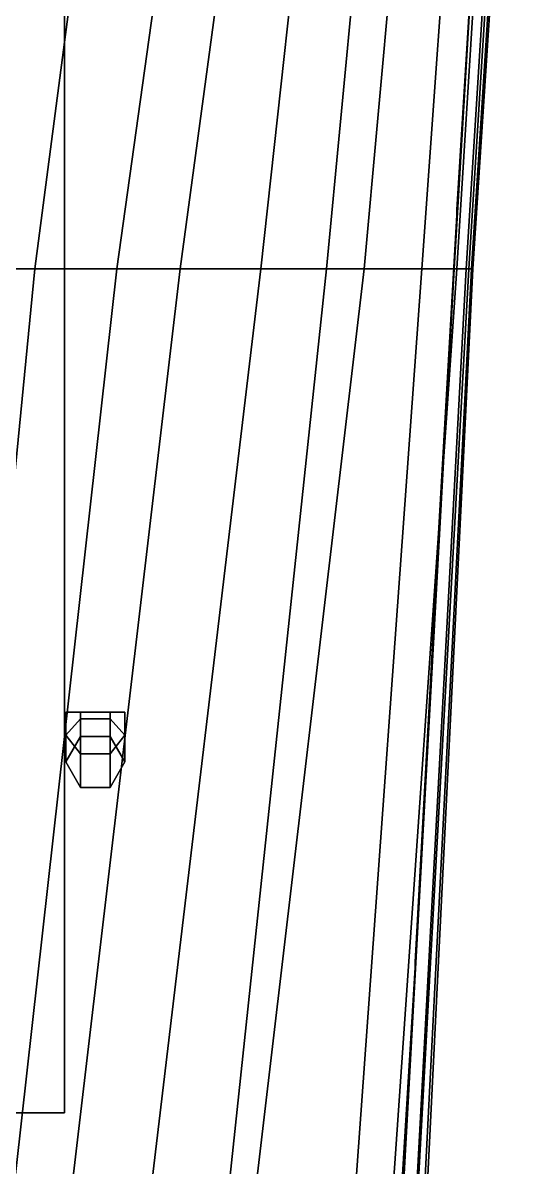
# Model space of a CAD drawing. Header units: millimetres. Extents: x -5 to 5, y -112 to 54.
# Drawn here: x 1.69 to 5.48, y -30.19 to -21.68 of the extents above; entities that cross this region are included whole.
import ezdxf

# ---------------------------------------------------------------- set-up
doc = ezdxf.new("R2010")
doc.units = ezdxf.units.MM
doc.layers.add('railings', color=6, linetype='Continuous')
doc.layers.add('superstructure', color=6, linetype='Continuous')

msp = doc.modelspace()

# ---------------------------------------------------------------- linework, layer by layer
for points in [[(-4.9, -23.51, 2.81), (4.9, -23.51, 2.81), (5.3, -16.78, 2.84), (-5.3, -16.78, 2.84)], [(1.13, -23.51, -2.95), (0.48, -23.51, -3.25), (0.7, -16.78, -3.25), (1.83, -16.78, -2.95)], [(1.78, -23.51, -2.67), (1.13, -23.51, -2.95), (1.83, -16.78, -2.95), (2.66, -16.78, -2.67)], [(2.39, -23.51, -2.39), (1.78, -23.51, -2.67), (2.66, -16.78, -2.67), (3.33, -16.78, -2.39)], [(2.86, -23.51, -2.16), (2.39, -23.51, -2.39), (3.33, -16.78, -2.39), (3.77, -16.78, -2.16)], [(3.46, -23.51, -1.86), (2.86, -23.51, -2.16), (3.77, -16.78, -2.16), (4.2, -16.78, -1.86)], [(3.95, -23.51, -1.53), (3.46, -23.51, -1.86), (4.2, -16.78, -1.86), (4.59, -16.78, -1.62)], [(4.23, -23.51, -1.42), (3.95, -23.51, -1.53), (4.59, -16.78, -1.62), (4.84, -16.78, -1.42)], [(4.66, -23.51, -1.06), (4.23, -23.51, -1.42), (4.84, -16.78, -1.42), (5.14, -16.78, -1.06)], [(4.92, -23.51, -0.61), (4.66, -23.51, -1.06), (5.14, -16.78, -1.06), (5.34, -16.78, -0.61)], [(4.9, -23.51, 2.81), (4.99, -23.51, 1.84), (5.41, -16.78, 1.84), (5.3, -16.78, 2.84)], [(5.01, -23.51, -0.16), (4.92, -23.51, -0.61), (5.34, -16.78, -0.61), (5.43, -16.78, -0.16)], [(4.99, -23.51, 1.84), (5.03, -23.51, 1.22), (5.46, -16.78, 1.22), (5.41, -16.78, 1.84)], [(5.04, -23.51, 0.29), (5.01, -23.51, -0.16), (5.43, -16.78, -0.16), (5.48, -16.78, 0.29)], [(5.03, -23.51, 1.22), (5.04, -23.51, 0.74), (5.48, -16.78, 0.74), (5.46, -16.78, 1.22)], [(5.04, -23.51, 0.74), (5.04, -23.51, 0.29), (5.48, -16.78, 0.29), (5.48, -16.78, 0.74)], [(-4.51, -30.56, 2.81), (4.51, -30.56, 2.81), (4.9, -23.51, 2.81), (-4.9, -23.51, 2.81)], [(1.09, -30.56, -2.67), (0.66, -30.56, -2.95), (1.13, -23.51, -2.95), (1.78, -23.51, -2.67)], [(1.6, -30.56, -2.39), (1.09, -30.56, -2.67), (1.78, -23.51, -2.67), (2.39, -23.51, -2.39)], [(2.03, -30.56, -2.16), (1.6, -30.56, -2.39), (2.39, -23.51, -2.39), (2.86, -23.51, -2.16)], [(2.62, -30.56, -1.86), (2.03, -30.56, -2.16), (2.86, -23.51, -2.16), (3.46, -23.51, -1.86)], [(3.2, -30.56, -1.53), (2.62, -30.56, -1.86), (3.46, -23.51, -1.86), (3.95, -23.51, -1.53)], [(3.4, -30.56, -1.42), (3.2, -30.56, -1.53), (3.95, -23.51, -1.53), (4.23, -23.51, -1.42)], [(4.15, -30.56, -0.92), (3.4, -30.56, -1.42), (4.23, -23.51, -1.42), (4.66, -23.51, -1.06)], [(4.43, -30.56, -0.61), (4.15, -30.56, -0.92), (4.66, -23.51, -1.06), (4.92, -23.51, -0.61)], [(4.62, -30.56, -0.16), (4.43, -30.56, -0.61), (4.92, -23.51, -0.61), (5.01, -23.51, -0.16)], [(4.51, -30.56, 2.81), (4.61, -30.56, 1.84), (4.99, -23.51, 1.84), (4.9, -23.51, 2.81)], [(4.61, -30.56, 1.84), (4.67, -30.56, 1.22), (5.03, -23.51, 1.22), (4.99, -23.51, 1.84)], [(4.69, -30.56, 0.29), (4.62, -30.56, -0.16), (5.01, -23.51, -0.16), (5.04, -23.51, 0.29)], [(4.67, -30.56, 1.22), (4.69, -30.56, 0.74), (5.04, -23.51, 0.74), (5.03, -23.51, 1.22)], [(4.69, -30.56, 0.74), (4.69, -30.56, 0.29), (5.04, -23.51, 0.29), (5.04, -23.51, 0.74)], [(2.01, -26.81, 3.92), (2.12, -26.81, 3.56), (2.12, -26.86, 3.53), (2.01, -26.98, 3.86)], [(2.12, -26.81, 4.24), (2.01, -26.81, 3.92), (2.01, -26.98, 3.86), (2.12, -27.12, 4.17)], [(2.45, -26.81, 3.92), (2.01, -26.81, 3.92), (2.12, -26.81, 4.24), (2.34, -26.81, 4.24)], [(2.34, -26.81, 3.56), (2.12, -26.81, 3.56), (2.01, -26.81, 3.92), (2.45, -26.81, 3.92)], [(2.12, -26.81, 3.56), (2.34, -26.81, 3.56), (2.34, -26.86, 3.53), (2.12, -26.86, 3.53)], [(2.34, -26.81, 4.24), (2.12, -26.81, 4.24), (2.12, -27.12, 4.17), (2.34, -27.12, 4.17)], [(2.34, -26.81, 3.56), (2.45, -26.81, 3.92), (2.45, -26.98, 3.86), (2.34, -26.86, 3.53)], [(2.45, -26.81, 3.92), (2.34, -26.81, 4.24), (2.34, -27.12, 4.17), (2.45, -26.98, 3.86)], [(2.01, -26.98, 3.86), (2.12, -26.86, 3.53), (2.12, -26.99, 3.49), (2.01, -27.18, 3.63)], [(2.12, -26.86, 3.53), (2.34, -26.86, 3.53), (2.34, -26.99, 3.49), (2.12, -26.99, 3.49)], [(2.34, -26.86, 3.53), (2.45, -26.98, 3.86), (2.45, -27.18, 3.63), (2.34, -26.99, 3.49)], [(2.12, -27.12, 4.17), (2.01, -26.98, 3.86), (2.01, -27.18, 3.63), (2.12, -27.37, 3.78)], [(2.12, -26.9895, 2.81), (2.01, -27.18, 2.81), (2.01, -27.18, 3.63), (2.12, -26.9895, 3.49)], [(2.34, -26.9895, 2.81), (2.12, -26.9895, 2.81), (2.12, -26.9895, 3.49), (2.34, -26.9895, 3.49)], [(2.45, -26.98, 3.86), (2.34, -27.12, 4.17), (2.34, -27.37, 3.78), (2.45, -27.18, 3.63)], [(2.45, -27.18, 2.81), (2.34, -26.9895, 2.81), (2.34, -26.9895, 3.49), (2.45, -27.18, 3.63)], [(2.34, -27.12, 4.17), (2.12, -27.12, 4.17), (2.12, -27.37, 3.78), (2.34, -27.37, 3.78)], [(2.01, -27.18, 2.81), (2.12, -27.3705, 2.81), (2.12, -27.3705, 3.78), (2.01, -27.18, 3.63)], [(2.34, -27.3705, 2.81), (2.45, -27.18, 2.81), (2.45, -27.18, 3.63), (2.34, -27.3705, 3.78)], [(2.12, -27.3705, 2.81), (2.34, -27.3705, 2.81), (2.34, -27.3705, 3.78), (2.12, -27.3705, 3.78)]]:
    msp.add_3dface(points)
at = {"layer": 'railings'}
for points in [[(5.09, -20.31, 3.26), (5.09, -20.31, 3.3), (4.92, -23.07, 3.3), (4.92, -23.07, 3.26)], [(4.92, -23.07, 3.26), (4.92, -23.07, 3.3), (5.09, -20.31, 3.3), (5.09, -20.31, 3.26)], [(4.92, -23.07, 3.67), (4.92, -23.07, 3.71), (5.09, -20.31, 3.71), (5.09, -20.31, 3.67)], [(5.09, -20.31, 3.67), (5.09, -20.31, 3.71), (4.92, -23.07, 3.71), (4.92, -23.07, 3.67)], [(4.92, -23.11, 2.81), (4.92, -23.07, 2.81), (4.92, -23.07, 3.71), (4.92, -23.11, 3.71)], [(4.92, -23.11, 3.71), (4.92, -23.07, 3.71), (4.92, -23.07, 2.81), (4.92, -23.11, 2.81)], [(4.76, -25.87, 3.26), (4.76, -25.87, 3.3), (4.92, -23.11, 3.3), (4.92, -23.11, 3.26)], [(4.92, -23.11, 3.26), (4.92, -23.11, 3.3), (4.76, -25.87, 3.3), (4.76, -25.87, 3.26)], [(4.92, -23.11, 3.67), (4.92, -23.11, 3.71), (4.76, -25.87, 3.71), (4.76, -25.87, 3.67)], [(4.76, -25.87, 3.67), (4.76, -25.87, 3.71), (4.92, -23.11, 3.71), (4.92, -23.11, 3.67)], [(4.76, -25.91, 3.71), (4.76, -25.87, 3.71), (4.76, -25.87, 2.81), (4.76, -25.91, 2.81)], [(4.76, -25.91, 2.81), (4.76, -25.87, 2.81), (4.76, -25.87, 3.71), (4.76, -25.91, 3.71)], [(4.76, -25.91, 3.26), (4.76, -25.91, 3.3), (4.61, -28.67, 3.3), (4.61, -28.67, 3.26)], [(4.61, -28.67, 3.26), (4.61, -28.67, 3.3), (4.76, -25.91, 3.3), (4.76, -25.91, 3.26)], [(4.61, -28.67, 3.67), (4.61, -28.67, 3.71), (4.76, -25.91, 3.71), (4.76, -25.91, 3.67)], [(4.76, -25.91, 3.67), (4.76, -25.91, 3.71), (4.61, -28.67, 3.71), (4.61, -28.67, 3.67)], [(4.61, -28.71, 2.81), (4.61, -28.67, 2.81), (4.61, -28.67, 3.71), (4.61, -28.71, 3.71)], [(4.61, -28.71, 3.71), (4.61, -28.67, 3.71), (4.61, -28.67, 2.81), (4.61, -28.71, 2.81)], [(4.44, -31.47, 3.26), (4.44, -31.47, 3.3), (4.61, -28.71, 3.3), (4.61, -28.71, 3.26)], [(4.61, -28.71, 3.26), (4.61, -28.71, 3.3), (4.44, -31.47, 3.3), (4.44, -31.47, 3.26)], [(4.61, -28.71, 3.67), (4.61, -28.71, 3.71), (4.44, -31.47, 3.71), (4.44, -31.47, 3.67)], [(4.44, -31.47, 3.67), (4.44, -31.47, 3.71), (4.61, -28.71, 3.71), (4.61, -28.71, 3.67)]]:
    msp.add_3dface(points, dxfattribs=at)
at = {"layer": 'superstructure'}
for points in [[(2, -29.79, 3.19), (2, -18.31, 3.17), (-2, -18.31, 3.17), (-2, -29.79, 3.19)], [(2, -29.79, 2.81), (2, -18.31, 2.82), (2, -18.31, 3.17), (2, -29.79, 3.19)], [(2, -29.79, 2.81), (2, -29.79, 3.19), (-2, -29.79, 3.19), (-2, -29.79, 2.81)]]:
    msp.add_3dface(points, dxfattribs=at)

doc.saveas('drawing.dxf')
